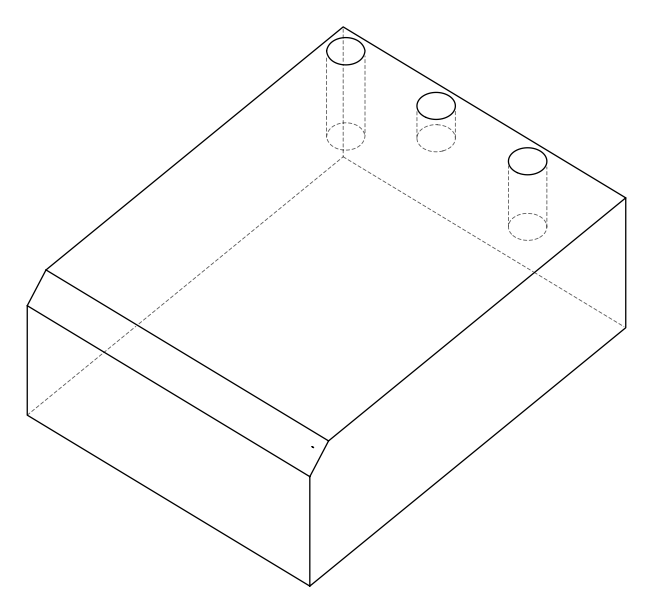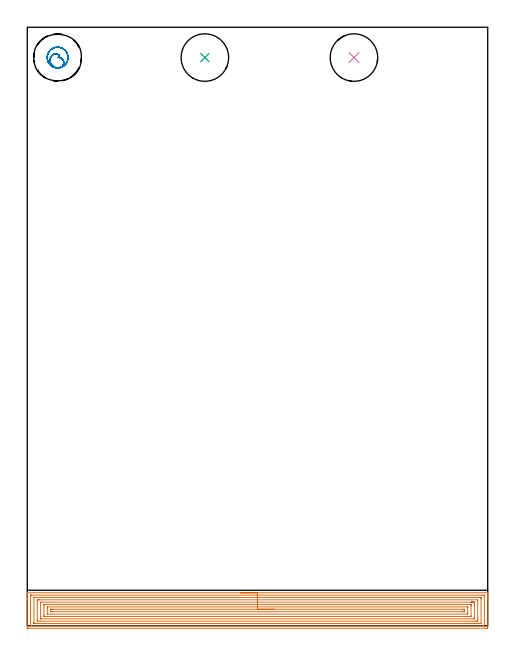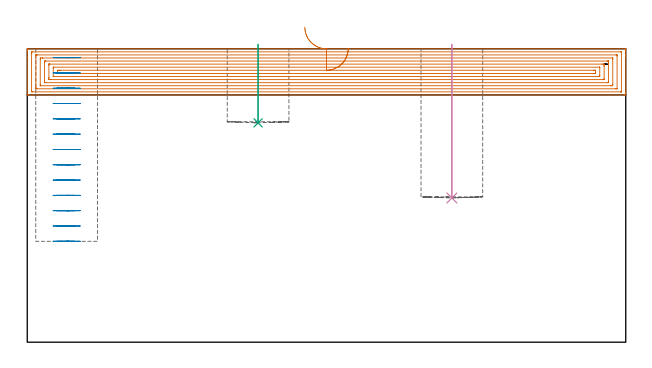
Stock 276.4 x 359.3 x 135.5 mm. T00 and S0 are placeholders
(PLAN: 4 operations, 2 tool changes, 22 min)
(1 AREA_MILL | FG_CHAMFER_SURFACE | UGT0205_001 | 18 min | 62693 mm3)
(2 MILL_BLIND_HOLE_FROM_SOLID_MATERIAL | STEP1POCKET | NXT0201_012 | Spiral | 3.53 min | 56697 mm3)
(3 INDEXABLE_INSERT_DRILL_BLIND_HOLE_FROM_SOLID | STEP1POCKET_1 | NXT0302_028 | 0.15 min | 21584 mm3)
(4 INDEXABLE_INSERT_DRILL_BLIND_HOLE_FROM_SOLID_1 | STEP1POCKET_2 | NXT0302_028 | 0.29 min | 43713 mm3)
(TOOL UGT0205_001 | Chamfer Mill 20 x 3 x 45 deg. | D20 FL50 Z2)
(TOOL NXT0201_012 | ENDMILL 16mm [2P460-1600-NA 1630] | D16 FL38 Z6)
(TOOL NXT0302_028 | Index. Insert Drill 28.5mm [880-D2850L32-03] | D28.5 PA176 FL86 Z2)
(OP 1 AREA_MILL)
G17 G21 G94 G90
T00 M6
G54
G17 G0 G90 X128.2 Y19.8 S1061 M3
G43 Z145.5 H0
G94 G1 X128.238 Z144.628 F250.
X128.352 Z143.763
X128.541 Z142.912
X128.803 Z142.08
X129.137 Z141.274
X129.54 Z140.5
X130.008 Z139.764
X130.54 Z139.072
X131.129 Z138.429
X131.772 Z137.839
X132.464 Z137.308
X133.2 Z136.84
X133.974 Z136.437
X134.78 Z136.103
X135.612 Z135.841
X136.464 Z135.652
X137.328 Z135.538
X138.2 Z135.5
X276.228
X276.391 Y19.797 Z135.488
X276.393 Y19.784 Z135.475
X276.4 Y19.426 Z135.126
Y19.111 Z134.81
Y18.431 Z134.126
Y17.207 Z132.904
Y16.663 Z132.357
Y16.051 Z131.746
Y-0.403 Z115.294
X276.396 Y-1.015 Z114.683
X276.391 Y-1.492 Z114.206
X276.267 Y-1.495 Z114.203
X275.782 Y-1.5 Z114.2
X0.618
X0.212 Y-1.496 Z114.202
X0.01 Y-1.492 Z114.206
X0. Y-1.287 Z114.411
Y16.051 Z131.746
Y18.431 Z134.126
Y19.111 Z134.81
Y19.427 Z135.126
X0.007 Y19.784 Z135.475
X0.009 Y19.797 Z135.488
X0.172 Y19.8 Z135.5
X138.2
Y18.386 Z134.086
X274.041 Y18.385 Z134.085
X274.387 Y18.379 Z134.079
X274.393 Y18.268 Z133.968
X274.399 Y18.031 Z133.731
Y0.353 Z116.053
X274.39 Y-0.048 Z115.652
X274.383 Y-0.08 Z115.62
X274.365 Y-0.082 Z115.618
X274.313 Y-0.085 Z115.615
X274.207 Y-0.086 Z115.614
X273.995
X2.359 Y-0.085 Z115.615
X2.013 Y-0.079 Z115.621
X2.007 Y0.032 Z115.732
X2.001 Y0.269 Z115.969
Y17.947 Z133.647
X2.01 Y18.348 Z134.048
X2.017 Y18.38 Z134.08
X2.035 Y18.382 Z134.082
X2.087 Y18.385 Z134.085
X2.193 Y18.386 Z134.086
X2.405
X138.2
Y16.972 Z132.672
X271.896 Y16.971 Z132.671
X272.208 Y16.97 Z132.67
X272.312 Y16.968 Z132.668
X272.385 Y16.965 Z132.665
X272.391 Y16.853 Z132.553
X272.397 Y16.663 Z132.363
X272.4 Y16.473 Z132.173
X272.399 Y1.448 Z117.148
X272.395 Y1.384 Z117.084
X272.39 Y1.339 Z117.039
X272.362 Y1.335 Z117.035
X272.208 Y1.332 Z117.032
X271.626 Y1.329 Z117.029
X4.504
X4.192 Y1.33 Z117.03
X4.088 Y1.332 Z117.032
X4.015 Y1.335 Z117.035
X4.009 Y1.447 Z117.147
X4.003 Y1.637 Z117.337
X4. Y1.827 Z117.527
X4.001 Y16.852 Z132.552
X4.005 Y16.916 Z132.616
X4.01 Y16.961 Z132.661
X4.038 Y16.965 Z132.665
X4.192 Y16.968 Z132.668
X4.774 Y16.971 Z132.671
X138.2 Y16.972 Z132.672
Y15.557 Z131.257
X270.28
X270.332 Y15.556 Z131.256
X270.369 Y15.554 Z131.254
X270.385 Y15.551 Z131.251
X270.39 Y15.537 Z131.237
X270.395 Y15.331 Z131.031
X270.4 Y14.916 Z130.616
Y3.405 Z119.105
X270.394 Y2.973 Z118.673
X270.39 Y2.764 Z118.464
X270.19 Y2.749 Z118.449
X269.528 Y2.744 Z118.444
X269.303 Y2.743 Z118.443
X6.12
X6.068 Y2.744 Z118.444
X6.031 Y2.746 Z118.446
X6.015 Y2.749 Z118.449
X6.01 Y2.763 Z118.463
X6.005 Y2.969 Z118.669
X6. Y3.384 Z119.084
Y14.895 Z130.595
X6.006 Y15.327 Z131.027
X6.01 Y15.536 Z131.236
X6.21 Y15.551 Z131.251
X6.872 Y15.556 Z131.256
X7.097 Y15.557 Z131.257
X138.2
Y14.143 Z129.843
X267.874
X268.141 Y14.141 Z129.841
X268.318 Y14.138 Z129.838
X268.379 Y14.136 Z129.836
X268.391 Y14.129 Z129.829
X268.393 Y14.104 Z129.804
X268.396 Y14.011 Z129.711
X268.4 Y13.36 Z129.06
Y13.127 Z128.827
Y4.521 Z120.221
X268.397 Y4.289 Z119.989
X268.394 Y4.208 Z119.908
X268.391 Y4.173 Z119.873
X268.273 Y4.164 Z119.864
X268.007 Y4.159 Z119.859
X267.874 Y4.157 Z119.857
X8.526
X8.259 Y4.159 Z119.859
X8.082 Y4.162 Z119.862
X8.021 Y4.164 Z119.864
X8.009 Y4.171 Z119.871
X8.007 Y4.196 Z119.896
X8.004 Y4.289 Z119.989
X8. Y4.941 Z120.641
Y5.173 Z120.873
Y13.779 Z129.479
X8.003 Y14.011 Z129.711
X8.006 Y14.092 Z129.792
X8.009 Y14.127 Z129.827
X8.127 Y14.136 Z129.836
X8.393 Y14.141 Z129.841
X8.526 Y14.143 Z129.843
X138.2
Y12.729 Z128.429
X265.464
X265.954 Y12.727 Z128.427
X266.363 Y12.723 Z128.423
X266.39 Y12.72 Z128.42
X266.396 Y12.691 Z128.391
X266.399 Y12.244 Z127.944
X266.4 Y11.803 Z127.503
Y6.056 Z121.756
X266.398 Y5.617 Z121.317
X266.394 Y5.587 Z121.287
X266.389 Y5.578 Z121.278
X266.382 Y5.576 Z121.276
X266.322 Y5.573 Z121.273
X266.2 Y5.571 Z121.271
X265.954
X10.936
X10.446 Y5.573 Z121.273
X10.037 Y5.577 Z121.277
X10.01 Y5.58 Z121.28
X10.004 Y5.609 Z121.309
X10.001 Y6.056 Z121.756
X10. Y6.497 Z122.197
Y12.244 Z127.944
X10.002 Y12.683 Z128.383
X10.007 Y12.713 Z128.413
X10.011 Y12.722 Z128.422
X10.018 Y12.724 Z128.424
X10.078 Y12.727 Z128.427
X10.2 Y12.728 Z128.428
X10.446 Y12.729 Z128.429
X138.2
Y11.315 Z127.015
X264.213 Y11.314 Z127.014
X264.362 Y11.31 Z127.01
X264.39 Y11.307 Z127.007
X264.396 Y11.287 Z126.987
X264.399 Y11.264 Z126.964
Y7.595 Z123.295
X264.39 Y7.364 Z123.064
X264.37 Y6.992 Z122.692
X264.167 Y6.986 Z122.686
X264.122
X12.187
X12.038 Y6.99 Z122.69
X12.01 Y6.993 Z122.693
X12.004 Y7.013 Z122.713
X12.001 Y7.036 Z122.736
Y10.705 Z126.405
X12.01 Y10.936 Z126.636
X12.03 Y11.308 Z127.008
X12.233 Y11.314 Z127.014
X12.278
X138.2 Y11.315 Z127.015
Y9.9 Z125.6
X261.487
X262.072 Y9.898 Z125.598
X262.381 Y9.893 Z125.593
X262.399 Y9.592 Z125.292
X262.4 Y9.573 Z125.273
Y8.708 Z124.408
X262.399 Y8.69 Z124.39
X262.381 Y8.407 Z124.107
X261.798 Y8.401 Z124.101
X261.487 Y8.4 Z124.1
X260.906
X14.913
X14.328 Y8.402 Z124.102
X14.019 Y8.407 Z124.107
X14.001 Y8.708 Z124.408
X14. Y8.727 Z124.427
Y9.592 Z125.292
X14.001 Y9.61 Z125.31
X14.019 Y9.893 Z125.593
X14.602 Y9.899 Z125.599
X14.913 Y9.9 Z125.6
X15.494
X138.2
X139.072 Z125.638
X139.936 Z125.752
X140.788 Z125.941
X141.62 Z126.204
X142.426 Z126.537
X143.2 Z126.94
X143.936 Z127.409
X144.628 Z127.94
X145.271 Z128.529
X145.86 Z129.173
X146.392 Z129.865
X146.86 Z130.6
X147.263 Z131.374
X147.597 Z132.18
X147.859 Z133.012
X148.048 Z133.864
X148.162 Z134.729
X148.2 Z135.6
G0 Z145.5
M5
M2
(OP 2 MILL_BLIND_HOLE_FROM_SOLID_MATERIAL)
G17 G21 G94 G90
T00 M6
G54
G17 G0 G90 X18.2 Y341.1 S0 M3
G43 Z145.5 H1
Z131.431
G94 G3 X18.806 Y342.794 R0.955 F250.
X15.784 Y343.082 R2.72
X13.987 Y337.775 R4.121
X19.419 Y334.97 R4.904
X24.33 Y342.319 R6.25
X19.419 Y334.97 R-6.25
X21.875 Y338.645 R3.125
X18.2 Y341.1 R3.125
G0 Z124.362
G3 X18.806 Y342.794 R0.955
X15.784 Y343.082 R2.72
X13.987 Y337.775 R4.121
X19.419 Y334.97 R4.904
X24.33 Y342.319 R6.25
X19.419 Y334.97 R-6.25
X21.875 Y338.645 R3.125
X18.2 Y341.1 R3.125
G0 Z117.292
G3 X18.806 Y342.794 R0.955
X15.784 Y343.082 R2.72
X13.987 Y337.775 R4.121
X19.419 Y334.97 R4.904
X24.33 Y342.319 R6.25
X19.419 Y334.97 R-6.25
X21.875 Y338.645 R3.125
X18.2 Y341.1 R3.125
G0 Z110.223
G3 X18.806 Y342.794 R0.955
X15.784 Y343.082 R2.72
X13.987 Y337.775 R4.121
X19.419 Y334.97 R4.904
X24.33 Y342.319 R6.25
X19.419 Y334.97 R-6.25
X21.875 Y338.645 R3.125
X18.2 Y341.1 R3.125
G0 Z103.154
G3 X18.806 Y342.794 R0.955
X15.784 Y343.082 R2.72
X13.987 Y337.775 R4.121
X19.419 Y334.97 R4.904
X24.33 Y342.319 R6.25
X19.419 Y334.97 R-6.25
X21.875 Y338.645 R3.125
X18.2 Y341.1 R3.125
G0 Z96.085
G3 X18.806 Y342.794 R0.955
X15.784 Y343.082 R2.72
X13.987 Y337.775 R4.121
X19.419 Y334.97 R4.904
X24.33 Y342.319 R6.25
X19.419 Y334.97 R-6.25
X21.875 Y338.645 R3.125
X18.2 Y341.1 R3.125
G0 Z89.015
G3 X18.806 Y342.794 R0.955
X15.784 Y343.082 R2.72
X13.987 Y337.775 R4.121
X19.419 Y334.97 R4.904
X24.33 Y342.319 R6.25
X19.419 Y334.97 R-6.25
X21.875 Y338.645 R3.125
X18.2 Y341.1 R3.125
G0 Z81.946
G3 X18.806 Y342.794 R0.955
X15.784 Y343.082 R2.72
X13.987 Y337.775 R4.121
X19.419 Y334.97 R4.904
X24.33 Y342.319 R6.25
X19.419 Y334.97 R-6.25
X21.875 Y338.645 R3.125
X18.2 Y341.1 R3.125
G0 Z74.877
G3 X18.806 Y342.794 R0.955
X15.784 Y343.082 R2.72
X13.987 Y337.775 R4.121
X19.419 Y334.97 R4.904
X24.33 Y342.319 R6.25
X19.419 Y334.97 R-6.25
X21.875 Y338.645 R3.125
X18.2 Y341.1 R3.125
G0 Z67.808
G3 X18.806 Y342.794 R0.955
X15.784 Y343.082 R2.72
X13.987 Y337.775 R4.121
X19.419 Y334.97 R4.904
X24.33 Y342.319 R6.25
X19.419 Y334.97 R-6.25
X21.875 Y338.645 R3.125
X18.2 Y341.1 R3.125
G0 Z60.738
G3 X18.806 Y342.794 R0.955
X15.784 Y343.082 R2.72
X13.987 Y337.775 R4.121
X19.419 Y334.97 R4.904
X24.33 Y342.319 R6.25
X19.419 Y334.97 R-6.25
X21.875 Y338.645 R3.125
X18.2 Y341.1 R3.125
G0 Z53.669
G3 X18.806 Y342.794 R0.955
X15.784 Y343.082 R2.72
X13.987 Y337.775 R4.121
X19.419 Y334.97 R4.904
X24.33 Y342.319 R6.25
X19.419 Y334.97 R-6.25
X21.875 Y338.645 R3.125
X18.2 Y341.1 R3.125
G0 Z46.6
G3 X18.806 Y342.794 R0.955
X15.784 Y343.082 R2.72
X13.987 Y337.775 R4.121
X19.419 Y334.97 R4.904
X24.33 Y342.319 R6.25
X19.419 Y334.97 R-6.25
X21.875 Y338.645 R3.125
X18.2 Y341.1 R3.125
G0 Z145.5
M5
M2
(OP 3 INDEXABLE_INSERT_DRILL_BLIND_HOLE_FROM_SOLID)
G17 G21 G94 G90
T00 M6
G54
G17 G0 G90 X106.6 Y341.1 S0 M3
G43 Z145.5 H1
G94 G81 G98 Z101.3 F250. R137.5
G80
M5
M2
(OP 4 INDEXABLE_INSERT_DRILL_BLIND_HOLE_FROM_SOLID_1)
G17 G21 G94 G90
T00 M6
G54
G17 G0 G90 X196.1 Y341.1 S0 M3
G43 Z145.5 H1
G94 G81 G98 Z66.6 F250. R137.5
G80
M5
M2
